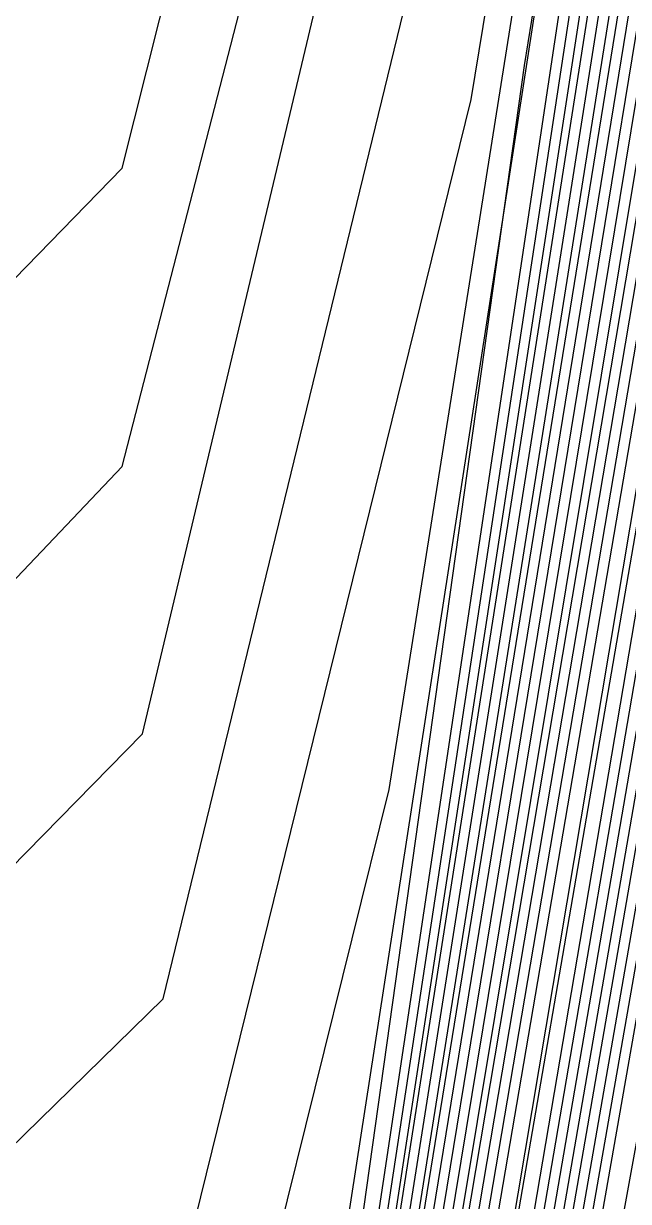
# Model space of a CAD drawing. Header units: inches. Extents: x 2608994 to 2618701, y 1261813 to 1271655.
# Drawn here: x 2617461 to 2617496.4, y 1263281.6 to 1263350.4 of the extents above; entities that cross this region are included whole.
import ezdxf

# ---------------------------------------------------------------- set-up
doc = ezdxf.new("R2010")
doc.units = ezdxf.units.IN
doc.header["$MEASUREMENT"] = 0

msp = doc.modelspace()

# ---------------------------------------------------------------- linework, layer by layer
for points, elevation in [([(2616902.014, 1263290.32), (2616985.6, 1263177.238), (2616995.2, 1263167.57), (2617044.4, 1263161.25), (2617122.4, 1263140.586), (2617159.6, 1263128.829), (2617192, 1263116.087), (2617222, 1263101.772), (2617300, 1263055.416), (2617312, 1263051.237), (2617330, 1263049.143), (2617344.4, 1263049.789), (2617358.965, 1263057.52), (2617388.655, 1263082.72), (2617458.4, 1263149.603), (2617462, 1263150.204), (2617465.6, 1263146.514), (2617475.324, 1263189.52), (2617510, 1263393.45), (2617541.491, 1263561.52), (2617636, 1264013.963)], 293), ([(2616904.351, 1263272.32), (2616991.6, 1263151.737), (2617013.2, 1263154.469), (2617036, 1263152.468), (2617145.2, 1263125.427), (2617180, 1263113.22), (2617212.4, 1263099.076), (2617296.4, 1263052.447), (2617309.6, 1263048.339), (2617331.2, 1263046.187), (2617345.6, 1263047.4), (2617361.2, 1263056.113), (2617392.503, 1263082.72), (2617457.2, 1263144.702), (2617460.8, 1263145.981), (2617464.4, 1263142.182), (2617465.6, 1263142.707), (2617475.628, 1263188.32), (2617510, 1263389.515), (2617540.446, 1263551.92), (2617633.6, 1263998.747)], 294), ([(2616890.171, 1263274.72), (2616966.271, 1263169.12), (2616982.718, 1263149.92), (2616992.8, 1263142.168), (2617009.6, 1263145.063), (2617032.4, 1263143.525), (2617141.6, 1263118.572), (2617175.2, 1263107.466), (2617207.6, 1263094.066), (2617292.8, 1263049.507), (2617309.6, 1263045.063), (2617331.2, 1263043.291), (2617345.6, 1263044.622), (2617361.2, 1263053.085), (2617393.752, 1263080.32), (2617457.2, 1263140.881), (2617460.8, 1263141.215), (2617464.4, 1263136.748), (2617465.6, 1263139.205), (2617475.714, 1263185.92), (2617510, 1263385.604), (2617539.396, 1263542.32), (2617631.2, 1263983.521)], 295), ([(2616873.711, 1263279.52), (2616931.082, 1263199.12), (2616955.399, 1263167.92), (2616977.144, 1263143.92), (2616992.8, 1263132.547), (2616998.8, 1263131.494), (2617008.4, 1263136.32), (2617028.8, 1263135.243), (2617138, 1263111.957), (2617171.6, 1263101.455), (2617202.8, 1263089.202), (2617288.847, 1263046.72), (2617307.2, 1263042.193), (2617330, 1263040.404), (2617345.6, 1263041.834), (2617361.2, 1263050.071), (2617394.984, 1263077.92), (2617456, 1263136.018), (2617459.6, 1263137.038), (2617464.4, 1263132.477), (2617475.14, 1263179.92), (2617510, 1263381.717), (2617539.515, 1263538.72), (2617628.8, 1263968.286)], 296), ([(2617164.4, 1263096.84), (2617196.8, 1263084.963), (2617285.6, 1263043.705), (2617307.2, 1263038.954), (2617330, 1263037.516), (2617345.6, 1263039.038), (2617362.4, 1263047.872), (2617397.541, 1263076.72), (2617456, 1263132.151), (2617458.4, 1263132.761), (2617463.2, 1263127.637), (2617464.4, 1263128.726), (2617475.23, 1263177.52), (2617507.6, 1263364.516), (2617538.454, 1263529.12), (2617626.4, 1263953.045)], 297), ([(2617158.4, 1263091.908), (2617190.8, 1263080.795), (2617282.385, 1263040.72), (2617307.2, 1263035.744), (2617331.2, 1263034.666), (2617346.8, 1263036.639), (2617363.6, 1263045.657), (2617400.108, 1263075.52), (2617454.8, 1263127.331), (2617458.4, 1263128.134), (2617463.2, 1263122.527), (2617464.4, 1263125.209), (2617475.321, 1263175.12), (2617507.6, 1263360.744), (2617537.6, 1263520.607), (2617624, 1263937.795)], 298), ([(2617151.2, 1263087.42), (2617184.8, 1263076.696), (2617278.4, 1263038.016), (2617306, 1263032.696), (2617331.2, 1263031.808), (2617348, 1263034.255), (2617369.421, 1263046.72), (2617404.022, 1263075.52), (2617454.8, 1263123.425), (2617458.4, 1263123.362), (2617463.2, 1263118.413), (2617474.744, 1263169.12), (2617507.6, 1263356.995), (2617537.6, 1263516.477), (2617621.6, 1263922.537)], 299), ([(2617144, 1263082.991), (2617178.8, 1263072.671), (2617276, 1263034.881), (2617304.8, 1263029.643), (2617331.2, 1263028.957), (2617346.8, 1263030.988), (2617363.6, 1263039.587), (2617401.204, 1263069.52), (2617453.6, 1263118.643), (2617457.2, 1263119.271), (2617462, 1263113.115), (2617463.2, 1263114.68), (2617474.839, 1263166.72), (2617506.4, 1263346.649), (2617536.4, 1263506.247), (2617619.2, 1263907.272)], 300), ([(2617171.6, 1263069.095), (2617272.4, 1263032.137), (2617304.8, 1263026.467), (2617334.8, 1263026.31), (2617351.351, 1263029.92), (2617372, 1263042.325), (2617406.518, 1263070.72), (2617453.6, 1263114.713), (2617457.2, 1263114.508), (2617462, 1263108.356), (2617463.2, 1263111.14), (2617474.935, 1263164.32), (2617535.568, 1263497.92), (2617618, 1263898.03)], 301), ([(2617111.359, 1263530.32), (2617177.505, 1263472.72), (2617221.965, 1263441.52), (2617236.748, 1263417.52), (2617266.902, 1263382.72), (2617287.373, 1263362.32), (2617310.8, 1263342.549), (2617337.2, 1263326.183), (2617351.6, 1263320.476), (2617363.6, 1263317.813), (2617373.2, 1263318.17), (2617379.087, 1263321.52), (2617380.661, 1263326.32), (2617379.2, 1263336.322), (2617399.207, 1263310.72), (2617411.616, 1263299.92), (2617421.2, 1263293.95), (2617423.899, 1263295.12), (2617441.6, 1263316.05), (2617466.794, 1263341.92), (2617474.056, 1263370.72), (2617486.3, 1263434.32), (2617514.8, 1263549.005), (2617557.313, 1263769.12)], 268), ([(2616932.8, 1263597.663), (2616984.4, 1263558.483), (2617064.8, 1263490.643), (2617142.8, 1263431.405), (2617212.312, 1263367.12), (2617285.6, 1263307.35), (2617331.2, 1263278.415), (2617351.6, 1263268.45), (2617372, 1263260.932), (2617423.6, 1263251.171), (2617436.8, 1263252.437), (2617450, 1263258.756), (2617470.4, 1263277.804), (2617487.2, 1263345.942), (2617521.466, 1263554.32), (2617561.025, 1263761.92)], 272), ([(2616918.4, 1263314.968), (2616978.4, 1263239.797), (2617000, 1263218.189), (2617027.6, 1263204.887), (2617157.2, 1263156.38), (2617202.8, 1263136.305), (2617250.8, 1263108.906), (2617305.196, 1263068.32), (2617317.242, 1263061.12), (2617326.4, 1263058.526), (2617342, 1263057.653), (2617355.2, 1263063.753), (2617377.215, 1263082.72), (2617460.8, 1263163.195), (2617463.2, 1263163.962), (2617466.8, 1263160.581), (2617470.4, 1263173.333), (2617511.503, 1263413.92), (2617541.532, 1263574.72), (2617579.069, 1263759.52)], 290), ([(2616773.2, 1263669.347), (2616966.4, 1263529.421), (2617039.246, 1263472.72), (2617116.4, 1263415.597), (2617193.224, 1263350.32), (2617235.259, 1263316.72), (2617276, 1263285.96), (2617309.6, 1263263.418), (2617356.4, 1263238.243), (2617376.8, 1263230.692), (2617394.8, 1263226.567), (2617415.2, 1263224.946), (2617429.6, 1263226.354), (2617440.4, 1263229.274), (2617466.8, 1263240.604), (2617472.8, 1263246.03), (2617477.6, 1263265.038), (2617514.218, 1263501.52), (2617561.146, 1263751.12)], 274), ([(2616911.2, 1263590.213), (2616956.8, 1263557.641), (2617052.748, 1263481.12), (2617128.4, 1263424.508), (2617198.574, 1263362.32), (2617239.556, 1263328.72), (2617278.4, 1263298.481), (2617312, 1263275.882), (2617340.8, 1263259.687), (2617366, 1263248.802), (2617387.6, 1263242.681), (2617415.2, 1263238.673), (2617429.6, 1263238.983), (2617440.4, 1263241.583), (2617458.4, 1263249.754), (2617471.6, 1263262.019), (2617482.4, 1263305.638), (2617516.582, 1263520.72), (2617559.773, 1263749.92)], 273), ([(2616920.187, 1263297.52), (2616979.6, 1263220.844), (2616997.6, 1263202.245), (2617018.109, 1263193.12), (2617147.6, 1263150.591), (2617192, 1263132.661), (2617242.4, 1263105.956), (2617300.018, 1263065.92), (2617312.749, 1263058.72), (2617324, 1263055.719), (2617340.8, 1263054.8), (2617353.852, 1263059.92), (2617379.723, 1263081.52), (2617459.6, 1263158.305), (2617462.031, 1263159.52), (2617466.8, 1263156.639), (2617475.598, 1263196.72), (2617510, 1263401.396), (2617541.916, 1263572.32), (2617577.754, 1263748.72)], 291), ([(2616899.2, 1263308.489), (2616982, 1263200.079), (2616997.6, 1263184.386), (2617010.8, 1263179.985), (2617049.2, 1263171.356), (2617124.8, 1263148.898), (2617178.8, 1263129.841), (2617231.6, 1263104.312), (2617296.675, 1263062.32), (2617311.328, 1263055.12), (2617325.2, 1263052.471), (2617342, 1263052.056), (2617349.2, 1263054.447), (2617358.134, 1263059.92), (2617384.824, 1263082.72), (2617459.6, 1263154.44), (2617462.465, 1263154.72), (2617465.6, 1263151.202), (2617470.4, 1263167.495), (2617511.44, 1263405.52), (2617540.415, 1263560.32), (2617575.431, 1263733.12)], 292), ([(2617036, 1263587.738), (2617098.027, 1263521.92), (2617166.8, 1263464.927), (2617197.37, 1263441.52), (2617228, 1263405.476), (2617289.458, 1263346.72), (2617315.689, 1263326.32), (2617340.8, 1263312.462), (2617367.2, 1263303.69), (2617392.4, 1263303.015), (2617411.6, 1263290.044), (2617426, 1263284.117), (2617430.915, 1263286.72), (2617466.8, 1263324.489), (2617478.715, 1263370.72), (2617507.6, 1263497.968), (2617548.92, 1263719.92)], 269), ([(2616781.6, 1263653.435), (2616966.4, 1263509.326), (2617106.8, 1263404.823), (2617229.515, 1263305.92), (2617283.2, 1263266.608), (2617328.8, 1263237.693), (2617369.6, 1263218.098), (2617386.4, 1263213.016), (2617400.8, 1263210.933), (2617416.4, 1263211.132), (2617432, 1263214.16), (2617472.8, 1263231.176), (2617474, 1263232.01), (2617490.323, 1263347.92), (2617510.614, 1263475.12), (2617550.29, 1263691.12)], 275), ([(2616768.883, 1263652.72), (2616926.8, 1263521.656), (2616989.2, 1263472.89), (2617098.4, 1263393.198), (2617233.459, 1263287.92), (2617289.2, 1263248.134), (2617333.6, 1263220.265), (2617372, 1263201.711), (2617387.6, 1263197.189), (2617400.8, 1263195.866), (2617414, 1263196.876), (2617426, 1263199.93), (2617463.2, 1263220.602), (2617474, 1263229.103), (2617507.031, 1263448.72), (2617547.807, 1263673.12)], 276), ([(2616838, 1263582.178), (2616955.6, 1263480.572), (2616992.8, 1263451.889), (2617092.4, 1263379.864), (2617206.651, 1263292.72), (2617285.6, 1263236.037), (2617344.4, 1263198.868), (2617364.8, 1263188.53), (2617381.6, 1263182.483), (2617393.6, 1263180.602), (2617405.6, 1263181.543), (2617434.4, 1263196.775), (2617472.8, 1263222.594), (2617474, 1263226.442), (2617508.038, 1263449.92), (2617547.886, 1263668.32)], 277), ([(2617015.6, 1263580.095), (2617088.639, 1263509.92), (2617176.45, 1263440.32), (2617223.739, 1263391.12), (2617289.2, 1263332.882), (2617318, 1263312.169), (2617348, 1263296.69), (2617370.8, 1263289.193), (2617398.4, 1263285.215), (2617415.2, 1263276.994), (2617429.6, 1263273.937), (2617437.998, 1263278.32), (2617468, 1263308.883), (2617499.2, 1263439.925), (2617539.526, 1263664.72)], 270), ([(2616726.4, 1263658.984), (2616835.6, 1263570.273), (2616967.6, 1263453.3), (2617222, 1263265.976), (2617315.6, 1263200.98), (2617364.8, 1263171.744), (2617378, 1263166.71), (2617390, 1263164.964), (2617398.4, 1263167.765), (2617412.8, 1263176.252), (2617472.8, 1263218.371), (2617474, 1263223.771), (2617508.224, 1263446.32), (2617547.711, 1263662.32)], 278), ([(2616760, 1263616.378), (2616827.2, 1263563.243), (2616868, 1263527.726), (2616955.6, 1263446.312), (2617008.4, 1263404.903), (2617213.316, 1263257.92), (2617344.4, 1263165.921), (2617363.6, 1263154.621), (2617376.8, 1263149.663), (2617382.8, 1263150.142), (2617393.6, 1263155.889), (2617472.8, 1263215.41), (2617508.393, 1263442.72), (2617546.815, 1263652.72)], 279), ([(2616896.255, 1263650.32), (2616992.8, 1263574.94), (2617079.579, 1263497.92), (2617156, 1263439.11), (2617214.8, 1263381.877), (2617278.4, 1263327.357), (2617313.2, 1263302.147), (2617351.6, 1263282.018), (2617375.6, 1263274.052), (2617402, 1263269.447), (2617418.8, 1263264.018), (2617432, 1263263.112), (2617443.945, 1263268.72), (2617469.2, 1263293.403), (2617492, 1263387.051), (2617528.596, 1263599.92)], 271), ([(2616763.6, 1263599.496), (2616828.4, 1263548.183), (2616873.097, 1263508.72), (2616959.2, 1263426.735), (2617003.6, 1263390.693), (2617266.419, 1263206.32), (2617352.8, 1263142.215), (2617369.6, 1263133.635), (2617380.4, 1263138.355), (2617469.2, 1263208.812), (2617471.6, 1263208.228), (2617472.8, 1263212.547), (2617509.363, 1263443.92), (2617546.606, 1263646.72)], 280), ([(2616773.2, 1263578.464), (2616835.6, 1263528.057), (2616880, 1263487.878), (2616961.6, 1263408.189), (2616995.2, 1263379.371), (2617045.781, 1263343.12), (2617270, 1263190.529), (2617304.8, 1263163.959), (2617355.2, 1263120.467), (2617361.2, 1263117.248), (2617367.2, 1263119.619), (2617468, 1263203.955), (2617471.6, 1263204.826), (2617472.8, 1263209.711), (2617509.509, 1263440.32), (2617546.617, 1263641.92)], 281), ([(2616721.6, 1263602.121), (2616780.4, 1263559.419), (2616840.4, 1263509.931), (2616885.799, 1263467.92), (2616965.2, 1263388.421), (2616995.2, 1263361.748), (2617049.2, 1263323.553), (2617268.8, 1263178.76), (2617313.041, 1263142.72), (2617349.2, 1263102.996), (2617352.8, 1263100.071), (2617356.4, 1263100.718), (2617413.481, 1263153.52), (2617466.8, 1263199.085), (2617469.2, 1263199.956), (2617470.4, 1263198.735), (2617471.6, 1263201.789), (2617510.468, 1263441.52), (2617545.441, 1263631.12)], 282), ([(2616727.6, 1263584.93), (2616785.2, 1263542.333), (2616845.2, 1263491.776), (2616890.8, 1263448.617), (2616968.8, 1263368.471), (2616996.4, 1263343.229), (2617045.6, 1263308.888), (2617232.8, 1263191.164), (2617272.4, 1263164.019), (2617297.277, 1263143.92), (2617316.97, 1263124.72), (2617330.675, 1263107.92), (2617345.6, 1263082.137), (2617346.8, 1263080.329), (2617348, 1263080.985), (2617372.96, 1263109.12), (2617396.807, 1263133.12), (2617466.8, 1263195.225), (2617470.4, 1263194.482), (2617471.6, 1263198.846), (2617510.596, 1263437.92), (2617545.427, 1263626.32)], 283), ([(2616719.2, 1263577.892), (2616782.8, 1263531.025), (2616844.381, 1263478.72), (2616887.11, 1263437.92), (2616967.6, 1263353.181), (2616998.8, 1263323.747), (2617056.042, 1263285.52), (2617222, 1263186.259), (2617261.6, 1263160.363), (2617285.6, 1263141.922), (2617304.8, 1263124.442), (2617322.8, 1263103.865), (2617340.76, 1263076.72), (2617343.2, 1263074.912), (2617346.8, 1263075.135), (2617399.561, 1263130.72), (2617465.6, 1263190.387), (2617469.2, 1263189.558), (2617471.6, 1263195.94), (2617510.507, 1263433.12), (2617545.167, 1263620.32)], 284), ([(2616644.8, 1263611.086), (2616706, 1263574.322), (2616774.4, 1263524.651), (2616841.199, 1263467.92), (2616888.313, 1263422.32), (2616972.4, 1263331.637), (2617001.2, 1263304.396), (2617060.888, 1263266.32), (2617139.411, 1263220.72), (2617210, 1263182.111), (2617248.4, 1263158.48), (2617274.8, 1263139.463), (2617297.414, 1263119.92), (2617313.2, 1263103.216), (2617336.42, 1263074.32), (2617342, 1263071.911), (2617348, 1263073.136), (2617424.864, 1263149.92), (2617464.4, 1263185.503), (2617466.8, 1263186.471), (2617469.2, 1263184.435), (2617471.6, 1263193.053), (2617511.448, 1263434.32), (2617544.192, 1263610.72)], 285), ([(2616630.4, 1263607.448), (2616692.8, 1263570.913), (2616766, 1263518.442), (2616836.833, 1263458.32), (2616888.315, 1263407.92), (2616976, 1263311.046), (2617002.4, 1263286.058), (2617023.096, 1263272.32), (2617062.58, 1263249.52), (2617128.212, 1263213.52), (2617199.2, 1263177.24), (2617235.2, 1263156.459), (2617262.8, 1263137.964), (2617285.6, 1263119.881), (2617302.4, 1263103.973), (2617331.2, 1263072.666), (2617340.8, 1263069.061), (2617349.2, 1263071.128), (2617435.999, 1263155.92), (2617464.4, 1263181.616), (2617469.2, 1263180.761), (2617471.6, 1263190.174), (2617512.168, 1263434.32), (2617543.912, 1263604.72)], 286), ([(2616617.2, 1263603.426), (2616679.6, 1263567.673), (2616718, 1263541.812), (2616757.6, 1263512.403), (2616796, 1263481.175), (2616833.2, 1263448.171), (2616887.2, 1263394.697), (2616979.6, 1263290.159), (2617003.6, 1263267.787), (2617056.083, 1263237.52), (2617117.6, 1263205.911), (2617192, 1263170.483), (2617234, 1263147.104), (2617278.4, 1263115.848), (2617328.8, 1263069.019), (2617334.8, 1263066.719), (2617343.2, 1263066.129), (2617350.4, 1263069.1), (2617463.2, 1263176.791), (2617465.6, 1263177.373), (2617468, 1263174.92), (2617470.4, 1263182.13), (2617512.913, 1263434.32), (2617543.622, 1263598.72)], 287), ([(2616888.304, 1263379.12), (2616978.4, 1263274.34), (2617002.4, 1263251.314), (2617049.54, 1263225.52), (2617110.236, 1263196.72), (2617180, 1263166.15), (2617223.2, 1263143.81), (2617268.8, 1263113.886), (2617316.839, 1263071.92), (2617325.2, 1263066.273), (2617331.2, 1263064.132), (2617343.2, 1263063.315), (2617351.694, 1263067.12), (2617368.427, 1263081.52), (2617462, 1263171.907), (2617464.4, 1263172.985), (2617468, 1263170.524), (2617470.4, 1263179.187), (2617511.756, 1263423.52), (2617542.855, 1263590.32)], 288), ([(2616887.2, 1263365.924), (2616978.4, 1263257.127), (2617002.4, 1263233.946), (2617040.209, 1263214.72), (2617169.2, 1263161.092), (2617213.6, 1263139.787), (2617259.2, 1263111.843), (2617310.8, 1263070.351), (2617321.6, 1263063.531), (2617330, 1263061.155), (2617343.2, 1263060.531), (2617354, 1263065.835), (2617373.44, 1263082.72), (2617460.8, 1263167), (2617464.4, 1263168.289), (2617466.8, 1263165.811), (2617470.4, 1263176.256), (2617511.421, 1263417.52), (2617541.845, 1263580.72)], 289), ([(2617492, 1263307.12), (2617492, 1263307.12)], 288)]:
    msp.add_lwpolyline(points, dxfattribs=dict(elevation=elevation))

doc.saveas('drawing.dxf')
